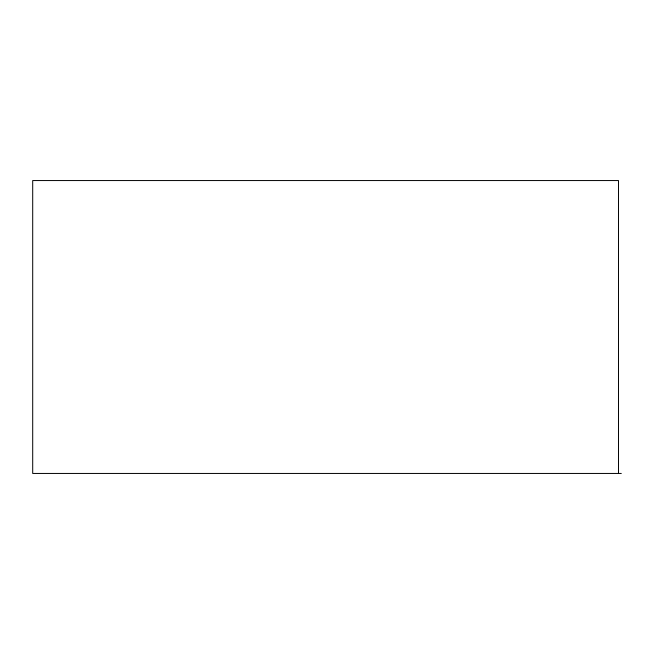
<?xml version="1.0" encoding="UTF-8"?>
<svg xmlns="http://www.w3.org/2000/svg" width="654" height="654" viewBox="0 0 654 654"><rect width="100%" height="100%" fill="white"/><g stroke="black" fill="none" stroke-linecap="round" stroke-linejoin="round"><path stroke-width="0.98" d="M621.3 473.447L32.7 473.447L32.7 180.553L618.496 180.553L618.496 473.447"/></g></svg>
